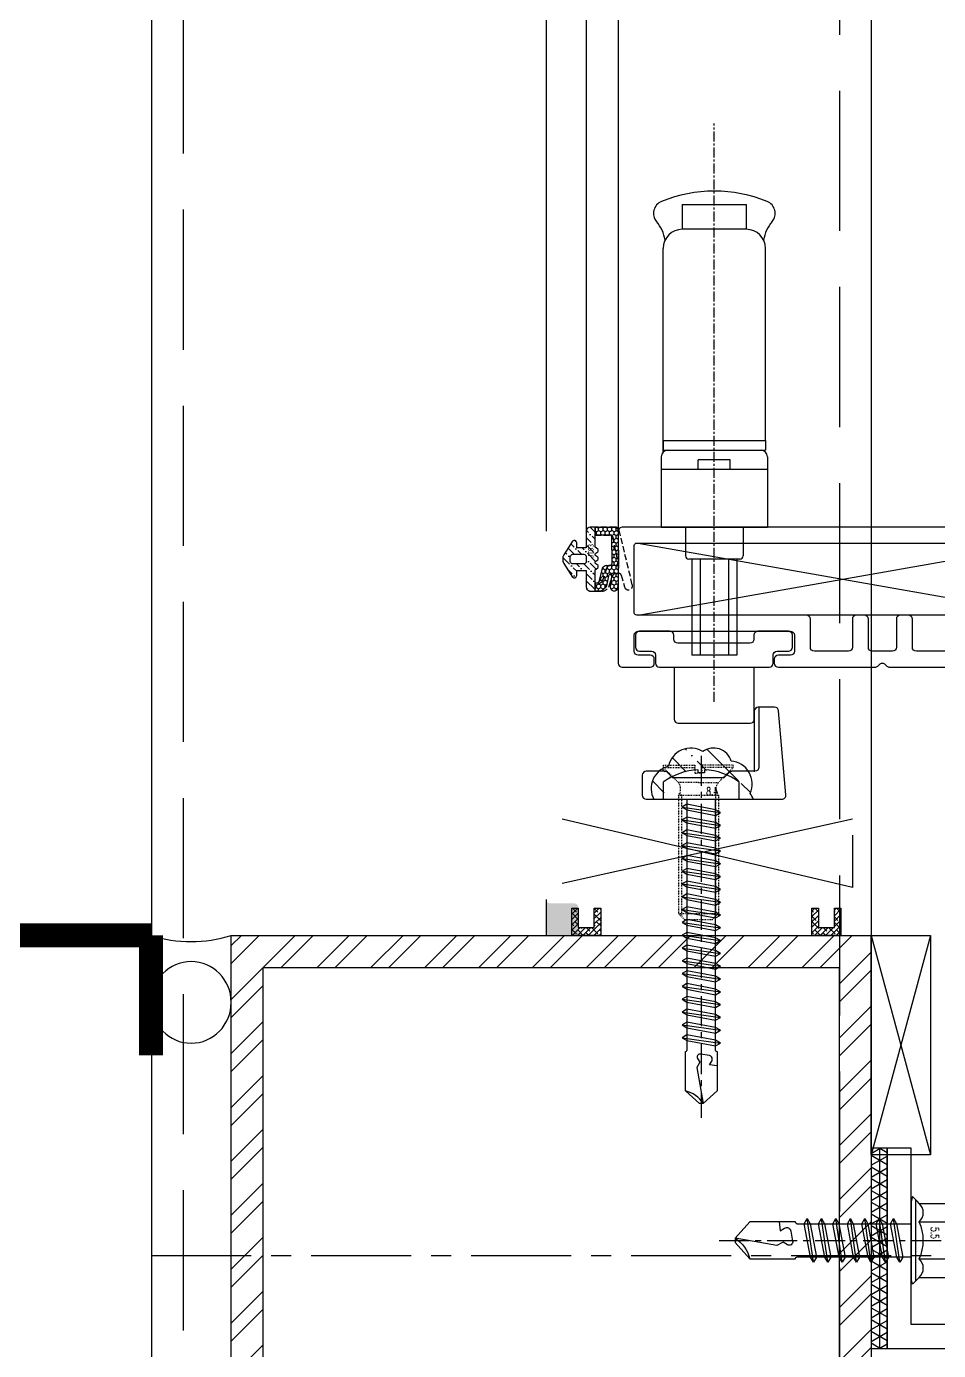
# Model space of a CAD drawing. Extents: x -160106 to 966792, y -663931 to 1550022.
# Drawn here: x -74808.7 to -74694.7, y -111372.5 to -111207.1 of the extents above; entities that cross this region are included whole.
import ezdxf
from ezdxf.enums import TextEntityAlignment as Align
from ezdxf.xclip import XClip

# ---------------------------------------------------------------- set-up
doc = ezdxf.new("R2010")
doc.units = 0
for name, pattern in [('CENTER', [2, 1.25, -0.25, 0.25, -0.25]), ('DASHED', [0.75, 0.5, -0.25]), ('HIDDEN2', [0.1875, 0.125, -0.0625]), ('ZN-CENTER', [2, 1.25, -0.25, 0.25, -0.25]), ('ZN-DASH', [0.35, 0.25, -0.1])]:
    doc.linetypes.add(name, pattern=pattern)
for name, color, linetype in [('!ZN1-填充-8', 8, 'Continuous'), ('!ZN1-标注-173', 173, 'Continuous'), ('!ZN3-不锈钢板幕墙-7', 7, 'Continuous'), ('!ZN4-辅助材料-1', 1, 'Continuous'), ('!ZN4-配件-11', 11, 'Continuous'), ('!ZN5-钢材投影-40', 40, 'Continuous'), ('!ZN5-铝材投影-112', 112, 'Continuous'), ('!ZN5-铝材断面-6', 6, 'Continuous'), ('!ZN6-虚线-8', 8, 'ZN-DASH'), ('!ZN6-轴线-1', 1, 'ZN-CENTER'), ('11紧固件', 11, 'Continuous'), ('2钢材断面', 2, 'Continuous'), ('4玻璃幕墙', 4, 'Continuous'), ('A_Hatch', 8, 'Continuous'), ('TEXT', 7, 'Continuous'), ('ZX', 240, 'CENTER')]:
    doc.layers.add(name, color=color, linetype=linetype)
doc.layers.add('0CABR-填充', color=8, linetype='Continuous', lineweight=5)
doc.styles.add('DHTEXT-1', font='ROMANS.shx', dxfattribs={"width": 0.7, "bigfont": 'CHINESE.shx'})
doc.styles.add('黑体', font='simhei.ttf', dxfattribs={"height": 12})

# ---------------------------------------------------------------- blocks, each defined once
blk = doc.blocks.new('20250822090122')
at = {"layer": 'A_Hatch'}
h = blk.add_hatch(dxfattribs=at)
h.set_pattern_fill('ANSI32', color=256)
h.set_pattern_definition([(45, (-80, -40), (-3.367596045400933, 3.367596045400933), []), (45, (-77.75493500000448, -40), (-3.367596045400933, 3.367596045400933), [])])
h.paths.add_polyline_path([(0, 40), (-80, 40), (-80, -40), (0, -40)])
h.paths.add_polyline_path([(-4, 36), (-4, -36), (-76, -36), (-76, 36)], flags=16)
at = {"layer": '2钢材断面'}
for points in [[(-80, 40), (0, 40), (0, -40), (-80, -40)], [(-76, 36), (-4, 36), (-4, -36), (-76, -36)]]:
    blk.add_lwpolyline(points, close=True, dxfattribs=at)
blk = doc.blocks.new('多点锁系统')
at = {"layer": '!ZN1-填充-8', "linetype": 'HIDDEN2', "ltscale": 0.5}
for p, q in [((-17.04387439240236, 6.333243903900438), (-18.89969763973204, 4.477420656570757)), ((-17.04387439240236, 6.333243903900438), (-16.74957059521694, 6.333243903900438)), ((-17.04387439240236, 6.333243903900438), (-17.04387439240236, 2.395961056565284)), ((-16.74957059521694, 6.333243903900438), (-16.74957059521694, 2.395961056565284)), ((-35.25000147517494, 4.47578229852661), (-36.0000014751713, 3.72578229852661)), ((-36.0000014751713, 3.72578229852661), (-36.00000147517858, 0.2257822985193343)), ((-20.49733716222545, 4.100060179065622), (-35.6250014751713, 4.10078229852661)), ((-20.49733716222545, 4.475060179065622), (-35.25000147517858, 4.47578229852661)), ((-35.2500014751713, 4.47578229852661), (-35.25000147517858, -0.5242177014806657)), ((-20.49733716222545, 4.475060179065622), (-20.49733716222545, -0.5249398209343781)), ((-20.1770141225461, 4.284998772251129), (-20.49733716222545, 4.100060179065622)), ((-18.89969763973204, 1.977547705530014), (-18.89969763973204, 4.477547705530014)), ((-18.89969763973204, 1.977547705530014), (-18.89969763973204, -0.5224522944699856)), ((-16.74957059521694, 2.395961056565284), (-17.74957059521694, 2.395961056565284)), ((-17.74957059521694, 2.395961056565284), (-17.74957059521694, 1.979624559338845)), ((-17.74957059521694, 1.559134354487469), (-17.74957059521694, 1.975470851721184)), ((-35.25000147517494, -0.5242177014806657), (-36.00000147517494, 0.2257822985193343)), ((-16.74957059521694, 1.559134354487469), (-17.74957059521694, 1.559134354487469)), ((-17.04387439240236, -2.373994785230025), (-17.04387439240236, 1.559134354487469)), ((-16.74957059521694, -2.373994785230025), (-16.74957059521694, 1.559134354487469)), ((-20.49733716222545, -0.1499398209343781), (-35.6250014751713, -0.1492177014733898)), ((-20.49733716222545, -0.5249398209343781), (-35.25000147517858, -0.5242177014806657)), ((-20.1770141225461, -0.3348784141198848), (-20.49733716222545, -0.1499398209343781)), ((-17.04387439240236, -2.373994785230025), (-18.89969763973204, -0.5223252455180045)), ((-17.04387439240236, -2.373994785230025), (-16.74957059521694, -2.373994785230025))]:
    blk.add_line(p, q, dxfattribs=at)
for centre, start, end in [((-19.69733716222618, 5.458391518244753), 230.8695435616665, 309.1304564383335), ((-19.69733716222618, -1.508271160113509), 50.86954356166652, 129.1304564383335)]:
    blk.add_arc(centre, 1.267651577765223, start, end, dxfattribs=at)
at = {"layer": '!ZN3-不锈钢板幕墙-7'}
for points in [[(-9.499570595216937, -5.601409366769076), (-16.99957059521694, -5.601409366769076, -0.414213562373095), (-17.49957059521694, -5.101409366769076), (-17.49957059521694, -5.020375440661155), (-17.49957059521694, -2.227482221853279, 0.1989123673793587), (-17.64601720462088, -1.873928831257217), (-18.32363168719894, -1.196314348679152), (-18.32363168719894, 5.155563467349566), (-17.64601720462451, 5.833177949927631, 0.1989123673789603), (-17.49957059521694, 6.186731340523693), (-17.49957059521694, 8.479624559338845, 0.4142135623733081), (-17.99957059521694, 8.979624559338845), (-20.5, 8.979624559331569, 0.4142135623727755), (-21, 8.479624559338845), (-21, -8.475012144663197)], [(-4.5, 4.979624559338845), (-10.99329570541158, 4.979624559338845, 0.414213562373095), (-11.49329570541158, 4.479624559338845), (-11.49329570541158, -4.520375440661155, 0.414213562373095), (-10.99329570541158, -5.020375440661155), (-4.5, -5.020375440661155)], [(-21, -8.475012144663197, 0.4398519851783814), (-20.45668679696973, -8.973132578372315), (-9.956257392186671, -8.060085853423516, 0.3890316647736694), (-9.499570595216937, -7.561965419743501), (-9.499570595216937, -5.520375440661155, 0.414213562373095), (-9.999570595216937, -5.020375440661155), (-17.49957059521694, -5.020375440661155), (-17.49957059521694, -5.101409366769076)]]:
    blk.add_lwpolyline(points, format="xyb", dxfattribs=at)
blk.add_lwpolyline([(-2.5, -7.870375440666976), (-2.5, -9.270375440661155, 0.4142135623730784), (-2, -9.770375440661155), (-0.5, -9.770375440661155, 0.414213562373095), (0, -9.270375440661155), (0, -5.470375440665521, 0.414213562373095), (-0.5, -4.970375440665521), (-1, -4.970375440665521, -0.4142135623731091), (-1.5, -4.470375440665521), (-1.5, 4.529624559334479, -0.414213562373095), (-1, 5.029624559334479), (-0.5, 5.029624559334479, 0.414213562373095), (0, 5.529624559334479), (0, 9.32962455933739, 0.414213562373095), (-0.5, 9.82962455933739), (-2, 9.82962455933739, 0.4142135623731616), (-2.5, 9.32962455933739), (-2.5, 7.82962455933739, -0.414213562373095), (-3, 7.32962455933739), (-4, 7.32962455933739, 0.414213562373095), (-4.5, 6.82962455933739), (-4.5, -6.870375440666976, 0.414213562373095), (-4, -7.370375440666976), (-3, -7.370375440666976, -0.414213562373095)], format="xyb", close=True, dxfattribs=at)
blk = doc.blocks.new('agfagag')
at = {"layer": '!ZN1-填充-8'}
h = blk.add_hatch(dxfattribs=at)
h.set_pattern_fill('ANSI35', color=256, scale=0.5, style=0)
h.set_pattern_definition([(45, (-6042.4205764873, -2512.878509421433), (-2.245064030267288, 2.245064030267288), []), (45, (-6040.175511487301, -2512.878509421433), (-2.245064030267288, 2.245064030267288), [3.96875, -0.79375, 0, -0.79375])])
edge = h.paths.add_edge_path()
edge.add_line((0, 4), (1.723473906848085, 4))
edge.add_arc((-3.400001475358295, -1.178705133497715e-09), 6.500000000115727, 16.450848086118526, 37.97987245723698, ccw=False)
edge.add_arc((-3.400001517769851, -4.933099262416363e-09), 6.500000041854314, 3.528123362120823, 16.450848011986977, ccw=False)
edge.add_line((3.08767915718272, 0.4000000000014552), (2.699998523861723, 0.4000000000014552))
edge.add_line((2.699998523861723, 0.4000000000014552), (2.699998523858085, -0.4000000000014552))
edge.add_line((2.699998523858085, -0.4000000000014552), (3.08767915718272, -0.4000000000014552))
edge.add_arc((-3.403163279956061, 0.001198152604047209), 6.50322962084346, 322.0289494475875, 356.4630547662293, ccw=False)
edge.add_arc((0.9776278297686076, -15.40747009191546), 11.43182663744642, 86.25919732119867, 93.74080267878314)
edge.add_line((0.2317817527000443, -4), (0, -4))
edge.add_line((0, -4), (0, -5.283469881062047))
edge.add_arc((-0.8847731528403529, -3.078339749954466), 2.376009769993717, 291.8623337183548, 308.9643464677101)
edge.add_arc((1.608241268062557, -2.769938477991673), 2.376009769980043, 245.1396822974292, 355.13968219788)
edge.add_arc((3.42926941123369, -1.139857119131193), 1.911176463624298, 286.6136751061881, 396.613675006749)
edge.add_arc((2.946428530638514, 1.256008782533172), 2.376009769999459, 328.0876679155417, 438.0876678147883)
edge.add_arc((1.13410278036099, 2.995464910782175), 2.376009769980591, 14.26300364545761, 118.5101230242918)
edge.add_line((0, 5.083342615689617), (0, 4))
at = {"layer": '!ZN4-辅助材料-1'}
blk.add_lwpolyline([(0, -5.283469881062047, 0.07476042426448741), (0.6093489269660495, -4.925776254342054, 0.52056705), (3.975707419427636, -2.971250298738596, 0.52056705), (4.96332326396805, 0, 0.5205670500000817), (3.436872093549027, 3.580850183301663, 0.4890680533235596), (0, 5.083342615689617, 0.4890680533235596)], format="xyb", dxfattribs=at)
blk = doc.blocks.new('执手关闭状态')
at = {"layer": '!ZN3-不锈钢板幕墙-7'}
for p, q in [((6.000000000004547, 46.81995218451038), (6.000000000004547, 43.69995218451345)), ((6.000000000004547, 46.81995218451038), (13.99999999999727, 46.81995218451038)), ((13.99999999999727, 46.81995218451038), (13.99999999999727, 43.69995218451345)), ((13.99999999999727, 43.69995218451345), (6.000000000004547, 43.69995218451345)), ((3.600000000005821, 15.87126645882131), (3.60000000000673, 41.29995218451563)), ((16.39999999999509, 17.29995218453746), (16.39999999999509, 41.29995218451563)), ((3.60000000000673, 17.29995218453678), (3.60000000000673, 16.09995218453787)), ((3.60000000000673, 17.29995218453678), (16.39999999999418, 17.29995218453746)), ((16.39999999999418, 17.29995218453746), (16.39999999999418, 16.09995218453855)), ((3.360000000006039, 15.29995218453928), (3.360000000006039, 6.499952184547283)), ((3.60000000000673, 16.09995218453787), (16.39999999999418, 16.09995218453855)), ((11.99999999999818, 14.89995218453964), (8.000000000001819, 14.89995218453964)), ((8.000000000002728, 13.69995218454073), (8.000000000002728, 14.89995218453964)), ((11.99999999999818, 13.69995218454073), (11.99999999999818, 14.89995218453964)), ((16.63999999999487, 15.29995218453928), (16.63999999999396, 6.499952184547283)), ((16.63999999999396, 13.69995218454073), (3.360000000006039, 13.69995218454073)), ((3.360000000006039, 6.499952184547283), (16.63999999999396, 6.499952184547283)), ((6.400000000004184, 6.499952184547283), (6.400000000003274, 2.899952184550557)), ((13.59999999999764, 6.499952184547283), (13.59999999999764, 2.899952184550557)), ((13.199999999998, 2.499952184550921), (6.80000000000291, 2.499952184550921)), ((7.200000000002547, 2.499952184550921), (7.200000000002547, -9.500047815438165)), ((8.248487317720901, 2.499952184550921), (8.248487317720901, -9.500047815438165)), ((11.75151268227819, 2.499952184550921), (11.75151268227819, -9.500047815438165)), ((12.79999999999745, 2.499952184550921), (12.79999999999745, -9.500047815438165)), ((12.79999999999745, -9.500047815438165), (7.200000000002547, -9.500047815438165))]:
    blk.add_line(p, q, dxfattribs=at)
for centre, radius, start, end in [((10.00000000000091, 30.87006078757099), 17.59999999998399, 67.97568716295183, 112.0243128370482), ((4.000000000006366, 45.70245776174943), 1.599999999998545, 112.0243128370482, 220.1607259160517), ((15.99999999999545, 45.70245776174875), 1.599999999998545, 319.8392740839483, 67.97568716295183), ((-0.891125029930663, 41.57488027108366), 4.799999999995634, 9.366738557288366, 40.16072591605175), ((20.89112502993248, 41.57488027108366), 4.799999999995634, 139.8392740839483, 170.6332614427116), ((6.000000000004547, 41.29995218451563), 2.399999999997817, 90, 180), ((13.99999999999727, 41.29995218451563), 2.399999999997817, 0, 90), ((4.160000000005311, 15.2999521845386), 0.7999999999992724, 90, 180), ((15.8399999999956, 15.29995218453928), 0.7999999999992724, 0, 90), ((6.80000000000291, 2.899952184550557), 0.3999999999996362, 180, 270), ((13.199999999998, 2.899952184550557), 0.3999999999996362, 270, 0)]:
    blk.add_arc(centre, radius, start, end, dxfattribs=at)
at = {"layer": '!ZN6-轴线-1'}
blk.add_line((10.00000000000091, -15.32718339748089), (10.00000000000091, 56.93948932322974), dxfattribs=at)
blk = doc.blocks.new('JT03')
at = {"layer": '!ZN1-填充-8', "ltscale": 15}
h = blk.add_hatch(dxfattribs=at)
h.set_pattern_fill('ANSI36', color=256, scale=0.4, style=0)
h.set_pattern_definition([(45, (34118.90511561088, 42239.53565028665), (0.3367596045400935, 1.234785216647009), [1.5875, -0.3175, 0, -0.3175])])
edge = h.paths.add_edge_path(flags=16)
edge.add_line((0.2999951756937662, -2.999954370156047), (-0.300004824239295, -2.999954370156047))
edge.add_arc((-0.3000048242422053, -2.699954370156047), 0.2999999999999998, 179.9999999994442, 270.0000000005558, ccw=False)
edge.add_line((-0.6000048242422054, -2.699954370153137), (-0.6000048242422054, -1.299954370129853))
edge.add_arc((-0.300004824239295, -1.299954370129853), 0.3000000000029104, 90, 180, ccw=False)
edge.add_line((-0.300004824239295, -0.9999543701269431), (0.2999951756937662, -0.9999543701269431))
edge.add_arc((0.2999951756937662, -1.299954370129853), 0.3000000000029104, 0, 90, ccw=False)
edge.add_line((0.5999951756966766, -1.299954370129853), (0.5999951756966766, -2.699954370153137))
edge.add_arc((0.2999951756937662, -2.699954370153137), 0.3000000000029104, -90, 0, ccw=False)
edge = h.paths.add_edge_path()
edge.add_line((1.399995175699587, -2.999264446921643), (1.399995175699587, -1.799954370151681))
edge.add_line((1.399995175699587, -1.799954370151681), (2.04434166498686, -1.799954370129853))
edge.add_arc((2.044341664987047, -1.499954370126448), 0.3000000000034055, 269.9999999999642, 408.5979371994025)
edge.add_line((2.242743326256459, -1.274928192076914), (0.5323052098465269, -0.1996644949467736))
edge.add_arc((8.712875198464916e-05, -1.046271791250547), 0.9999999999993707, 57.84455550804667, 122.1554454890828)
edge.add_line((-0.5321309670762275, -0.1996645042090677), (-2.242569000045478, -1.274928192076914))
edge.add_arc((-2.044167338776066, -1.499954370126448), 0.3000000000034055, 131.4020628005975, 270.0000000000358)
edge.add_line((-2.044167338775878, -1.799954370129853), (-1.400004824245116, -1.799954370151681))
edge.add_line((-1.400004824245116, -1.799954370151681), (-1.400004824245116, -2.999451563887305))
edge.add_line((-1.400004824245116, -2.999451563887305), (-3.500004824260941, -2.999451563861385))
edge.add_arc((-3.500004824271855, -3.499451563863204), 0.500000000001819, 89.99999999874936, 180)
edge.add_line((-4.000004824273674, -3.499451563863204), (-4.000004824275493, -4.099444401094388))
edge.add_line((-4.000004824275493, -4.099444401094388), (-1.325334727973313, -4.099436824434179))
edge.add_line((-1.325334727973313, -4.099436824434179), (-1.085334727982627, -4.419436824441163))
edge.add_arc((-0.9253347279818627, -4.29943682442422), 0.2000000000107775, 216.8698976495959, 323.1301023530095)
edge.add_line((-0.7653347279756417, -4.419436824433888), (-0.5853347279826266, -4.179436824428649))
edge.add_arc((-0.4253347279791342, -4.29943682443718), 0.2000000000079126, 36.86989764719891, 143.1301023528011, ccw=False)
edge.add_line((-0.2653347279756417, -4.179436824428649), (-0.08533472798262665, -4.419436824441163))
edge.add_arc((0.07466527201813733, -4.29943682442422), 0.2000000000107775, 216.8698976495959, 323.1301023530095)
edge.add_line((0.2346652720243583, -4.419436824433888), (0.4146652720319253, -4.179436824435925))
edge.add_arc((0.5746652720299608, -4.299436824428994), 0.1999999999942702, 36.86989764719891, 143.1301023554066, ccw=False)
edge.add_line((0.7346652720225393, -4.179436824428649), (0.9146652720319253, -4.419436824426612))
edge.add_arc((1.07466527203087, -4.299436824431496), 0.1999999999962256, 216.869897644906, 323.1301023524884)
edge.add_line((1.234665272024358, -4.419436824433888), (1.474665272029597, -4.099436824434179))
edge.add_line((1.474665272029597, -4.099436824434179), (4.000017958420358, -4.099436366741884))
edge.add_line((4.000017958420358, -4.099436366741884), (4.000038966527427, -3.500201293729333))
edge.add_arc((3.500038966833257, -3.50018376462674), 0.5000000000014394, 359.9979913128051, 449.9635298762817)
edge.add_line((3.500357228680514, -3.000183865915915), (1.399995175699587, -2.999264446921643))
at = {"layer": '!ZN1-填充-8', "ltscale": 20}
h = blk.add_hatch(dxfattribs=at)
h.set_pattern_fill('HONEY', color=256, scale=0.2, style=0)
h.set_pattern_definition([(0, (0, 0), (0.4762500000000001, 0.274963), [0.3175, -0.635]), (120, (0, 0), (-0.4762499431007806, 0.2749630985523391), [0.3174999999999999, -0.6349999999999999]), (59.99999999999999, (0, 0), (5.689921946938626e-08, 0.5499260985523389), [-0.635, 0.3175])])
edge = h.paths.add_edge_path()
edge.add_arc((-0.5963505353627268, 44.97626796424624), 51.98203045442362, 266.615067057962, 270.6573202624171, ccw=False)
edge.add_arc((-3.54432294529569, -6.485604109923442), 0.4462571278293612, 83.50559456254439, 254.2346151704494, ccw=False)
edge.add_line((-3.493848498522766, -6.042210656699922), (-2.174927118764799, -6.178575695668769))
edge.add_arc((-2.130285758898594, -5.977485442805289), 0.2059857781678201, 257.4835097219211, 437.4835097219211)
edge.add_line((-2.08564439903239, -5.776395189941809), (-3.31734290534132, -5.502962263761219))
edge.add_arc((-3.000004824272181, -4.554649792946507), 0.9999999999996739, 180.0000000000398, 251.4979805381106, ccw=False)
edge.add_line((-4.000004824271855, -4.554649792947203), (-4.000004824273674, -4.099444401093933))
edge.add_line((-4.000004824273674, -4.099444401093933), (-3.000004824275493, -4.0994405116694))
edge.add_line((-3.000004824275493, -4.0994405116694), (-3.000004824274129, -4.192701531246712))
edge.add_arc((-2.500004824274428, -4.192701531244685), 0.4999999999997002, 180.0000000002323, 251.7991104477941)
edge.add_line((-2.656179657961729, -4.667685132353654), (-1.132274853538092, -5.042175939679964))
edge.add_arc((-1.288449687225301, -5.517159540788867), 0.4999999999996079, -3.5925040720030665e-11, 71.79911044780181, ccw=False)
edge.add_line((-0.7884496872256932, -5.51715954078918), (-0.7884496872256932, -5.920797158658843))
edge.add_arc((-0.4879443157585776, -5.920885388721941), 0.3005053844195361, 179.9831776381508, 270.3594660694304)
edge.add_line((-0.4860589974741742, -6.221384859004502), (2.781375974409002, -6.201937363889556))
edge.add_arc((2.699924770739973, -5.913206171565373), 0.3000000000001297, 285.7537839569326, 359.9972102712353)
edge.add_line((2.999924770384496, -5.913220778551022), (3.000017959605884, -4.099387676790684))
edge.add_line((3.000017959605884, -4.099387676790684), (4.000017958420358, -4.099436366741884))
edge.add_line((4.000017958420358, -4.099436366741884), (3.999895286850915, -6.51878143435988))
edge.add_arc((3.605436260523599, -6.563283013601247), 0.3969613507711676, -85.63524248337609, 6.436706839375574, ccw=False)
edge.add_arc((0.5239799397639211, 101.7419749174712), 108.745596035836, 269.7234774292143, 271.639696238487, ccw=False)
at = {"layer": '!ZN4-辅助材料-1'}
blk.add_lwpolyline([(1.399995175699587, -2.999264446921643), (1.399995175699587, -1.799954370151681), (2.04434166498686, -1.799954370129853, 0.6911292322205898), (2.242743326256459, -1.274928192076914), (0.5323052098465269, -0.1996644949467736, 0.2882140078519263), (-0.5321309670762275, -0.1996645042090677), (-2.242569000045478, -1.274928192076914, 0.6911292322205898), (-2.044167338775878, -1.799954370129853), (-1.400004824245116, -1.799954370151681), (-1.400004824245116, -2.999451563887305), (-3.500004824260941, -2.999451563861385, 0.4142135623794883), (-4.000004824273674, -3.499451563863204), (-4.000004824275493, -4.099444401094388), (-1.325334727973313, -4.099436824434179), (-1.085334727982627, -4.419436824441163, 0.4999999999732836), (-0.7653347279756417, -4.419436824433888), (-0.5853347279826266, -4.179436824428649, -0.4999999999852208), (-0.2653347279756417, -4.179436824428649), (-0.08533472798262665, -4.419436824441163, 0.4999999999732836), (0.2346652720243583, -4.419436824433888), (0.4146652720319253, -4.179436824435925, -0.4999999999994316), (0.7346652720225393, -4.179436824428649), (0.9146652720319253, -4.419436824426612, 0.499999999996021), (1.234665272024358, -4.419436824433888), (1.474665272029597, -4.099436824434179), (4.000017958420358, -4.099436366741884), (4.000038966527427, -3.500201293729333, 0.4140374081675587), (3.500357228680514, -3.000183865915915)], format="xyb", close=True, dxfattribs=at)
at = {"layer": '!ZN4-辅助材料-1', "color": 1}
blk.add_lwpolyline([(0.2999951756937662, -2.999954370156047), (-0.300004824239295, -2.999954370156047, -0.4142135623787779), (-0.6000048242422054, -2.699954370153137), (-0.6000048242422054, -1.299954370129853, -0.414213562373095), (-0.300004824239295, -0.9999543701269431), (0.2999951756937662, -0.9999543701269431, -0.414213562373095), (0.5999951756966766, -1.299954370129853), (0.5999951756966766, -2.699954370153137, -0.414213562373095)], format="xyb", close=True, dxfattribs=at)
at = {"layer": '!ZN4-辅助材料-1'}
blk.add_lwpolyline([(-4.824270035896916e-06, -7.002341693549397, -0.01763948608011617), (-3.665570504726929, -6.915074077989289, -0.9222001808408384), (-3.493848498522766, -6.042210656699922), (-2.174927118764799, -6.178575695668769, 0.9999999999999999), (-2.08564439903239, -5.776395189941809), (-3.31734290534132, -5.502962263761219, -0.3224996872189054), (-4.000004824271855, -4.554649792947203), (-4.000004824273674, -4.099444401093933), (-3.000004824275493, -4.0994405116694), (-3.000004824274129, -4.192701531246712, 0.3239508864512514), (-2.656179657961729, -4.667685132353654), (-1.132274853538092, -5.042175939679964, -0.3239508864525815), (-0.7884496872256932, -5.51715954078918), (-0.7884496872256932, -5.920797158658843, 0.4161384412140452), (-0.4860589974741742, -6.221384859004502), (2.781375974409002, -6.201937363889556, 0.3357767992092071), (2.999924770384496, -5.913220778551022), (3.000017959605884, -4.099387676790684), (4.000017958420358, -4.099436366741884), (3.999895286850915, -6.51878143435988, -0.4248453687652656), (3.635647293558577, -6.959093078517526, -0.00836127669270023), (-0.0008492064064284932, -7.002354643000899)], format="xyb", dxfattribs=at)
at = {"layer": '!ZN6-虚线-8', "color": 8, "linetype": 'ZN-DASH', "ltscale": 3}
blk.add_lwpolyline([(-4.000004824273674, -4.099444401093933), (-4.000004824271855, -4.928079976642039, 0.3224996872189054), (-3.31734290534132, -5.87639244745651), (-2.132274853538092, -6.266043385860485, -0.3239508864522677), (-1.788449687225693, -6.7410269869697), (-1.788449687225693, -7.082006550920141, -0.3357903441525757), (-2.006998483556799, -7.370737743244263), (-3.477576157872591, -7.785588389264831, 0.9999999999999999), (-3.206072145642338, -8.748025697011599), (3.635647293558577, -7.100073925711513, 0.3357767992093377), (3.999895286850915, -6.618879616813956), (4.000017958420358, -4.099436366741884), (3.000017959605884, -4.099387676790684), (2.999924770384496, -6.013318961005098, -0.335776799209296), (2.781375974409002, -6.302035546343177), (-0.4069984835564355, -6.919376998942425, -0.497240947095468), (-0.7884496872256932, -6.630645806618304), (-0.7884496872256932, -6.01715954078918, 0.3239508864523259), (-1.132274853538092, -5.542175939679964), (-2.656179657961729, -5.041115316048945, -0.3239508864514145), (-3.000004824274129, -4.566131714941548), (-3.000004824275493, -4.0994405116694)], format="xyb", close=True, dxfattribs=at)
at = {"layer": 'Defpoints', "ltscale": 15, "style": '黑体', "width": 0.8}
blk.add_text('JT03', height=0.7000000000000001, dxfattribs=at).set_placement((0.9937921799121787, -3.903452419290261), align=Align.CENTER)
blk = doc.blocks.new('20250828095149', base_point=(-112732.7450166754, -32047.51196832285))
at = {"layer": '!ZN1-填充-8', "ltscale": 15}
for p, q in [((-112761.8450433724, -31998.51196684768), (-112710.8450406641, -32007.51196684768)), ((-112761.8450433724, -32007.51196684768), (-112710.8450406641, -31998.51196684768)), ((-112715.8450406649, -32007.51196684768), (-112740.8450433724, -32007.51196684768))]:
    blk.add_line(p, q, dxfattribs=at)
at = {"layer": '!ZN5-铝材断面-6'}
for points in [[(-112730.4308352485, -32014.01196684769), (-112716.8450685421, -32014.01196684769, -0.4142135623769576), (-112716.3450685421, -32014.5119668477), (-112716.3450685424, -32038.01199272434, 0.4142135623814862), (-112715.8450685424, -32038.51199272434), (-112714.8450406647, -32038.51199272434, 0.4142135623519174), (-112714.3450406647, -32038.01199272436), (-112714.3450406646, -32023.51194120114, -0.4142135623814862), (-112713.8450406646, -32023.01194120114), (-112710.8450406647, -32023.01194120114, -0.4142135623814862), (-112710.3450406647, -32023.51194120114), (-112710.3450406647, -32061.01196705156, 0.4142135623814862), (-112709.8450406647, -32061.51196705156), (-112708.8450406647, -32061.51196705156, 0.4142135623814862), (-112708.3450406647, -32061.01196705156), (-112708.3450406647, -31998.51196684768, -0.414213562370964), (-112707.3450406647, -31997.51196684768), (-112705.845041355, -31997.51196684768, 0.4142135623814862), (-112705.345041355, -31997.01196684768, 0.4142135623814862), (-112705.845041355, -31996.51196684768), (-112763.8450433724, -31996.51196684768, 0.4142135623814862), (-112764.3450433724, -31997.01196684768), (-112764.3450433724, -32013.51196684768, 0.4142135623814862), (-112763.8450433724, -32014.01196684768), (-112760.3450433724, -32014.01196684768, 0.4142135623814862), (-112759.8450433724, -32013.51196684768), (-112759.8450433724, -32013.01196684768, 0.4142135623814862), (-112760.3450433724, -32012.51196684768), (-112761.8450433724, -32012.51196684768, -0.4142135623814862), (-112762.3450433724, -32012.01196684768), (-112762.3450433724, -32010.01196684768, -0.4142135623814862), (-112761.8450433724, -32009.51196684768), (-112742.8450433724, -32009.51196684768, -0.4142135623814862), (-112742.3450433724, -32010.01196684768), (-112742.3450433724, -32012.01196684768, -0.4142135623814862), (-112742.8450433724, -32012.51196684768), (-112744.3450433724, -32012.51196684768, 0.4142135623814862), (-112744.8450433724, -32013.01196684768), (-112744.8450433724, -32013.51196684768, 0.4142135623814862), (-112744.3450433724, -32014.01196684768), (-112732.2592623714, -32014.01196684769, 0.1989123673731792), (-112731.9057089808, -32013.86552023829), (-112731.6986022005, -32013.65841345803, -0.4142135623791227), (-112730.9914954193, -32013.65841345803), (-112730.7843886391, -32013.86552023829, 0.1989123673731791)], [(-112735.5950406649, -32012.01196684768), (-112739.8450433724, -32012.01196684768, -0.4142135623733614), (-112740.3450433724, -32011.51196684768), (-112740.3450433724, -32008.01196684768, 0.4142135623733614), (-112740.8450433724, -32007.51196684768), (-112762.0450433724, -32007.51196684768, -0.4142135623735391), (-112762.3450433724, -32007.21196684768), (-112762.3450433724, -31998.81196684769, -0.4142135623735391), (-112762.0450433724, -31998.51196684768), (-112710.6450406641, -31998.51196684768, -0.4142135623735391), (-112710.3450406641, -31998.81196684768), (-112710.3450406641, -32007.21196684767, -0.414213562373539), (-112710.6450406641, -32007.51196684768), (-112715.8450406649, -32007.51196684768, 0.4142135623733614), (-112716.3450406649, -32008.01196684768), (-112716.3450406649, -32011.51196684769, -0.4142135623733614), (-112716.8450406649, -32012.01196684769), (-112727.0950406649, -32012.01196684769, -0.4142135623733614), (-112727.5950406649, -32011.51196684769), (-112727.5950406649, -32008.01196684768, 0.4142135623733614), (-112728.0950406649, -32007.51196684768), (-112729.0950406649, -32007.51196684768, 0.4142135623733614), (-112729.5950406649, -32008.01196684768), (-112729.5950406649, -32011.51196684769, -0.4142135623733614), (-112730.0950406649, -32012.01196684769), (-112732.5950406649, -32012.01196684768, -0.4142135623733614), (-112733.0950406649, -32011.51196684768), (-112733.0950406649, -32008.01196684768, 0.4142135623733614), (-112733.5950406649, -32007.51196684768), (-112734.5950406649, -32007.51196684768, 0.4142135623733614), (-112735.0950406649, -32008.01196684768), (-112735.0950406649, -32011.51196684768, -0.4142135623733614)], [(-112710.3450406641, -32010.01196684769), (-112710.3450406641, -32020.51194120098, -0.4142135623729509), (-112710.8450406641, -32021.01194120098), (-112713.8450406649, -32021.01194120098, -0.414213562373671), (-112714.3450406649, -32020.51194120098), (-112714.3450406649, -32010.01196684769, -0.414213562373095), (-112713.8450406649, -32009.51196684769), (-112710.8450406641, -32009.51196684769, -0.4142135623726824)]]:
    blk.add_lwpolyline(points, format="xyb", close=True, dxfattribs=at)
blk = doc.blocks.new('20250828094859', base_point=(-112732.7450166754, -32047.51196832285))
at = {"layer": '!ZN1-填充-8'}
h = blk.add_hatch(dxfattribs=at)
h.set_pattern_fill('ANSI37', color=8, angle=90.00000000000001)
h.set_pattern_definition([(135, (0, 0), (-1.122532015133644, -1.122532015133644), []), (225, (0, 0), (1.122532015133644, -1.122532015133644), [])])
h.paths.add_polyline_path([(-112703.1607797071, -32075.37105796087, 0.4693412598177767), (-112703.7907325481, -32074.92960437454, 0.4772616551268979), (-112704.7577913438, -32075.71196705185), (-112704.7577913438, -32080.97196705174, 0.4770910882801007), (-112703.7911673557, -32081.75442244772, 0.4719103256772501), (-112703.1612024632, -32081.30833068817, -0.9297347899613067), (-112701.9643802245, -32081.30833068817, 0.3930506007189793), (-112701.4657042917, -32081.77196705181), (-112697.279878396, -32081.77196705181, 0.3930506007153051), (-112696.7812024632, -32081.30833068816, -0.9297347899464696), (-112695.5843802245, -32081.30833068816, 0.4719103256673575), (-112694.9544153319, -32081.75442244773, 0.4770910882785173), (-112693.9877913438, -32080.97196705175), (-112693.9877913438, -32075.7119670518, 0.4772616551345985), (-112694.9548501395, -32074.92960437454, 0.469341259815262), (-112695.5848029805, -32075.3710579609, -0.9598614526605848), (-112696.7827913438, -32075.32196705183), (-112696.7827913438, -32074.01196705181, -0.4142135623805389), (-112696.2827913438, -32073.5119670518), (-112702.4627913438, -32073.51196705182, -0.4142135623737843), (-112701.9627913438, -32074.01196705181), (-112701.9627913438, -32075.3219670518, -0.9598614526833716)])
at = {"layer": '!ZN1-填充-8', "ltscale": 15}
for p, q in [((-112735.0949772261, -32033.01196832288), (-112771.3450042032, -32041.01196832288)), ((-112735.0949772261, -32041.51196832288), (-112771.3450042032, -32033.01196832323)), ((-112735.0949772261, -32035.0119724377), (-112735.0949772261, -32041.51196832288))]:
    blk.add_line(p, q, dxfattribs=at)
at = {"layer": '!ZN1-填充-8', "color": 8, "ltscale": 50}
for p, q in [((-112691.2005421576, -32075.51196832494), (-112692.4005421576, -32082.0119670515)), ((-112691.2005421576, -32082.0119670515), (-112692.4005421576, -32075.51196832494))]:
    blk.add_line(p, q, dxfattribs=at)
at = {"layer": '!ZN1-填充-8', "linetype": 'DASHED', "ltscale": 4}
for p, q in [((-112701.9635151577, -32082.4244670518), (-112696.78206753, -32082.4244670518)), ((-112701.9635151577, -32083.01196705181), (-112696.78206753, -32083.01196705181))]:
    blk.add_line(p, q, dxfattribs=at)
for points in [[(-112701.9635151577, -32081.3187039933), (-112701.9635151577, -32083.51196705181)], [(-112696.78206753, -32081.31870399328), (-112696.78206753, -32083.51196705181)]]:
    blk.add_lwpolyline(points, dxfattribs=at)
at = {"layer": '!ZN4-辅助材料-1', "ltscale": 15}
for p, q in [((-112696.2827913438, -32073.5119670518), (-112702.4627913438, -32073.51196705182)), ((-112691.2005421576, -32081.0119670515), (-112691.2005421576, -32076.51196832494))]:
    blk.add_line(p, q, dxfattribs=at)
blk = doc.blocks.new('20200306093546', base_point=(29869.44451845904, 42689.60230079947))
at = {"layer": '!ZN1-填充-8'}
h = blk.add_hatch(dxfattribs=at)
h.set_pattern_fill('ANSI36', color=256, angle=-270, style=0)
h.set_pattern_definition([(135, (29867.4444736498, 42689.10230079959), (-3.086963041617522, 0.8418990113502317), [3.96875, -0.79375, 0, -0.79375])])
edge = h.paths.add_edge_path()
edge.add_line((29867.4444736498, 42689.10230079959), (29867.44447369179, 42693.60231268449))
edge.add_arc((29867.9444736498, 42689.10230079959), 0.5, 90, 179.9999995806171, ccw=False)
edge.add_line((29867.9444736498, 42689.60230079959), (29870.9444736498, 42689.60230079959))
edge.add_arc((29870.9444736498, 42690.10230079959), 0.5, 270, 360)
edge.add_line((29871.4444736498, 42690.10230079959), (29871.4444736498, 42693.10230079959))
edge.add_arc((29871.94448594884, 42693.10228850055), 0.500012299189907, 89.99859066865429, 179.9985906686543, ccw=False)
edge.add_arc((29868.26590862396, -498209.810069502), 540903.4123828103, 89.99961034399236, 90.00008701138444)
at = {"layer": '!ZN4-辅助材料-1', "ltscale": 15}
blk.add_arc((29868.26595343297, -498209.8100695022), 540903.4123828103, 89.99961034399234, 90.00008701138442, dxfattribs=at)
blk = doc.blocks.new('20240205163139', base_point=(78649.02720124387, -7588.312810675225))
at = {"layer": '0CABR-填充'}
h = blk.add_hatch(dxfattribs=at)
h.set_pattern_fill('ANSI38', color=256, scale=0.3, angle=360)
h.set_pattern_definition([(45, (0, 0), (-0.3367596045400931, 0.3367596045400933), []), (134.9999999999999, (0, 0), (-1.01027881362028, 0.3367596045400935), [1.190625, -0.714375])])
h.paths.add_polyline_path([(78647.22720124378, -7590.004738293975), (78648.02720124376, -7590.004738293975), (78648.02720124359, -7587.620883056504), (78650.02720124368, -7587.620883056504), (78650.02720124369, -7590.004738293974), (78650.82720124384, -7590.004738293975), (78650.82720124384, -7586.620883056358), (78647.22720124378, -7586.620883056387)])
at = {"layer": '!ZN4-辅助材料-1'}
blk.add_lwpolyline([(78650.82720124372, -7590.00473829409), (78650.02720124368, -7590.004738293857), (78650.02720124368, -7587.620883056387), (78648.02720124382, -7587.62088305662), (78648.02720124359, -7590.004738293857), (78647.22720124378, -7590.004738293857), (78647.22720124378, -7586.62088305662), (78650.82720124396, -7586.620883056387), (78650.82720124372, -7590.00473829409)], dxfattribs=at)
blk = doc.blocks.new('A$C127fa938')
at = {"layer": '!ZN5-铝材投影-112'}
for p, q in [((-35.00030803932168, 497.4999895594046), (-35, 50.49999999997817)), ((-30.00030803952541, 497.4999895594046), (-30, 50.49999999997817)), ((-26.00032617156103, 497.4999895594046), (-26.00001813239942, 50.5000014751713))]:
    blk.add_line(p, q, dxfattribs=at)
at = {"layer": '11紧固件', "ltscale": 50}
blk.add_lwpolyline([(12.99997932084079, 0), (12.99997932084079, -27.42593420640333), (5.600008564520977, -27.42593420640333), (5.600008564520977, 0), (12.99997932084079, 0), (5.600008564520977, -27.42593420640333), (5.600008564520977, 0), (12.99997932084079, -27.42593420640333)], dxfattribs=at)
at = {"layer": '!ZN1-填充-8'}
blk.add_blockref('执手关闭状态', (-23.99999414320337, 44.50004845091462), dxfattribs=at)
at = {"layer": '!ZN1-标注-173', "ltscale": 15, "rotation": 90}
blk.add_blockref('20200306093546', (-31.00000000005821, 1.99999999996362), dxfattribs=at)
at = {"layer": '!ZN5-铝材断面-6', "ltscale": 50}
for name in ['20250828095149', '20250828094859']:
    blk.add_blockref(name, (5.600008564520977, 0), dxfattribs=at)
at = {"layer": '!ZN5-铝材断面-6', "ltscale": 50, "rotation": 180}
for p in [(-30.00000000013097, 1.691927618372574), (-1.309672370553017e-10, 1.691927618372574)]:
    blk.add_blockref('20240205163139', p, dxfattribs=at)
at = {"rotation": 90}
for name, p in [('JT03', (-32.99995437046164, 47.00008359469211)), ('多点锁系统', (-14.0203695838718, 38.00000063542393))]:
    blk.add_blockref(name, p, dxfattribs=at)
at = {"xscale": 1.2, "yscale": 1.2, "zscale": 1.2, "rotation": 90}
blk.add_blockref('agfagag', (-15.45081492629834, 17.00000063543848), dxfattribs=at)
blk = doc.blocks.new('*U1990')
at = {"linetype": 'ByBlock', "ltscale": 10}
for p, q in [((0, 1.789999867445902), (31.37876803610058, 1.790001182417058)), ((0.980701996714231, 2.400000000000388), (1.655298003285623, -2.399999999999794)), ((2.58070199671423, 2.400000071149289), (3.255298003285621, -2.399999928850893)), ((4.180701996714228, 2.40000014229819), (4.85529800328562, -2.399999857701992)), ((5.780701996714227, 2.400000213447091), (6.455298003285619, -2.399999786553091)), ((7.380701996714225, 2.400000284595991), (8.055298003285618, -2.399999715404191)), ((8.980701996714224, 2.400000355744892), (9.655298003285615, -2.39999964425529)), ((10.58070199671422, 2.400000426893793), (11.25529800328562, -2.399999573106389)), ((12.18070199671422, 2.400000498042694), (12.85529800328561, -2.399999501957488)), ((13.78070199671422, 2.400000569191595), (14.45529800328561, -2.399999430808587)), ((15.38070199671422, 2.400000640340496), (16.05529800328561, -2.399999359659686)), ((16.98070199671422, 2.400000711489397), (17.65529800328561, -2.399999288510785)), ((18.58070199671421, 2.400000782638298), (19.25529800328561, -2.399999217361884)), ((20.18070199671422, 2.400000853787199), (20.85529800328561, -2.399999146212983)), ((21.78070199671421, 2.4000009249361), (22.4552980032856, -2.399999075064082)), ((23.38070199671421, 2.400000996085), (24.0552980032856, -2.399999003915182)), ((24.98070199671421, 2.400001067233901), (25.6552980032856, -2.399998932766281)), ((26.58070199671421, 2.400001138382802), (27.2552980032856, -2.39999886161738)), ((28.18070199671421, 2.400001209531703), (28.8552980032856, -2.399998790468479)), ((29.7807019967142, 2.400001280680604), (30.45529800328559, -2.399998719319578)), ((31.37911330780593, -1.789998812574835), (0, -1.790000231097596))]:
    blk.add_line(p, q, dxfattribs=at)
at = {"color": 0, "linetype": 'CENTER', "ltscale": 3}
blk.add_line((-5.424020796972441, 2.968965134506063e-13), (39.8, 2.966515921798418e-13), dxfattribs=at)
at = {"linetype": 'ByBlock', "ltscale": 10}
blk.add_lwpolyline([(-3.299999999999955, 0.4000000000003876), (-3.689993742175107, 0.3999999999999488, -0.1474780726293994), (-2.137196594791703, 4.750000000000297), (0, 4.750000000000293), (0, -4.749999999999703), (-2.137196594791703, -4.749999999999703, -0.1474780726293994), (-3.689993742175107, -0.3999999999993538), (-3.299999999999955, -0.3999999999995669)], format="xyb", close=True, dxfattribs=at)
for points in [[(1.303114339079855, -1.789999999999667), (0.6285183325084631, 1.79000000000026), (0.980701996714231, 2.40000000000016), (1.332885660919771, 1.79000000000026), (2.00748166749139, -1.789999999999667), (1.655298003285623, -2.399999999999794)], [(2.903114339079854, -1.789999928850766), (2.228518332508462, 1.790000071149161), (2.58070199671423, 2.400000071149061), (2.93288566091977, 1.790000071149161), (3.607481667491389, -1.789999928850766), (3.255298003285621, -2.399999928850893)], [(4.503114339079852, -1.789999857701865), (3.82851833250846, 1.790000142298062), (4.180701996714228, 2.400000142297962), (4.532885660919769, 1.790000142298062), (5.207481667491388, -1.789999857701865), (4.85529800328562, -2.399999857701992)], [(6.103114339079851, -1.789999786552964), (5.428518332508459, 1.790000213446963), (5.780701996714227, 2.400000213446863), (6.132885660919768, 1.790000213446963), (6.807481667491387, -1.789999786552964), (6.455298003285619, -2.399999786553091)], [(7.703114339079849, -1.789999715404063), (7.028518332508457, 1.790000284595864), (7.380701996714225, 2.400000284595764), (7.732885660919766, 1.790000284595864), (8.407481667491385, -1.789999715404063), (8.055298003285618, -2.399999715404191)], [(9.303114339079848, -1.789999644255162), (8.628518332508456, 1.790000355744765), (8.980701996714224, 2.400000355744665), (9.332885660919764, 1.790000355744765), (10.00748166749138, -1.789999644255162), (9.655298003285615, -2.39999964425529)], [(10.90311433907985, -1.789999573106261), (10.22851833250846, 1.790000426893666), (10.58070199671422, 2.400000426893566), (10.93288566091976, 1.790000426893666), (11.60748166749138, -1.789999573106261), (11.25529800328562, -2.399999573106389)], [(12.50311433907985, -1.789999501957361), (11.82851833250845, 1.790000498042567), (12.18070199671422, 2.400000498042466), (12.53288566091976, 1.790000498042567), (13.20748166749138, -1.789999501957361), (12.85529800328561, -2.399999501957488)], [(14.10311433907984, -1.78999943080846), (13.42851833250845, 1.790000569191468), (13.78070199671422, 2.400000569191367), (14.13288566091976, 1.790000569191468), (14.80748166749138, -1.78999943080846), (14.45529800328561, -2.399999430808587)], [(15.70311433907984, -1.789999359659559), (15.02851833250845, 1.790000640340368), (15.38070199671422, 2.400000640340268), (15.73288566091976, 1.790000640340368), (16.40748166749137, -1.789999359659559), (16.05529800328561, -2.399999359659686)], [(17.30311433907984, -1.789999288510658), (16.62851833250845, 1.790000711489269), (16.98070199671422, 2.400000711489169), (17.33288566091976, 1.790000711489269), (18.00748166749138, -1.789999288510658), (17.65529800328561, -2.399999288510785)], [(18.90311433907984, -1.789999217361757), (18.22851833250845, 1.79000078263817), (18.58070199671421, 2.40000078263807), (18.93288566091976, 1.79000078263817), (19.60748166749137, -1.789999217361757), (19.25529800328561, -2.399999217361884)], [(20.50311433907984, -1.789999146212856), (19.82851833250845, 1.790000853787071), (20.18070199671422, 2.400000853786971), (20.53288566091976, 1.790000853787071), (21.20748166749138, -1.789999146212856), (20.85529800328561, -2.399999146212983)], [(22.10311433907983, -1.789999075063955), (21.42851833250844, 1.790000924935972), (21.78070199671421, 2.400000924935872), (22.13288566091975, 1.790000924935972), (22.80748166749137, -1.789999075063955), (22.4552980032856, -2.399999075064082)], [(23.70311433907984, -1.789999003915054), (23.02851833250844, 1.790000996084873), (23.38070199671421, 2.400000996084773), (23.73288566091975, 1.790000996084873), (24.40748166749137, -1.789999003915054), (24.0552980032856, -2.399999003915182)], [(25.30311433907983, -1.789998932766153), (24.62851833250844, 1.790001067233774), (24.98070199671421, 2.400001067233674), (25.33288566091975, 1.790001067233774), (26.00748166749137, -1.789998932766153), (25.6552980032856, -2.399998932766281)], [(26.90311433907983, -1.789998861617252), (26.22851833250844, 1.790001138382675), (26.58070199671421, 2.400001138382575), (26.93288566091975, 1.790001138382675), (27.60748166749137, -1.789998861617252), (27.2552980032856, -2.39999886161738)], [(28.50311433907983, -1.789998790468352), (27.82851833250844, 1.790001209531576), (28.18070199671421, 2.400001209531475), (28.53288566091975, 1.790001209531576), (29.20748166749136, -1.789998790468352), (28.8552980032856, -2.399998790468479)], [(30.10311433907983, -1.789998719319451), (29.42851833250844, 1.790001280680477), (29.7807019967142, 2.400001280680376), (30.13288566091974, 1.790001280680477), (30.80748166749136, -1.789998719319451), (30.45529800328559, -2.399998719319578)]]:
    blk.add_lwpolyline(points, close=True, dxfattribs=at)
for points in [[(31.37876803610061, -1.789998373019467, -0.414213562373095), (31.51437409670666, -1.925604433625574), (31.51437409670666, -1.993407463929112), (36.43498771318855, -1.993407463929112), (38, -0.2249860862085828), (38, 0.2249893401696905), (36.43498771318764, 1.993410717890958), (31.51437409670666, 1.993410717891413), (31.51437409670666, 1.925607687586625, -0.3961024401722377), (31.37876803610058, 1.790001182417058)], [(33.28923658521796, -1.993407463929112), (33.15465446581345, -1.026745245996176), (32.70006783590713, -1.308347583106263, -0.5304615897786895), (32.01996537693003, -1.003958735079118), (31.82794170274155, 0.08506163728137572, -0.6513157956771675), (32.39763620375697, 0.4671063739168968), (32.84998178346825, 0.1810643161583467), (33.50829240067856, 0.5673457527031811), (38, -0.2249860862085828, -0.2012259957209903), (36.43498771318764, 1.993410717890958)]]:
    blk.add_lwpolyline(points, format="xyb", dxfattribs=at)
at = {"layer": 'Defpoints', "color": 0, "ltscale": 10, "style": 'DHTEXT-1', "width": 0.7}
blk.add_text('4.8', height=1, rotation=90, dxfattribs=at).set_placement((-0.4943080637851551, -1.360906739295844), align=Align.CENTER)
blk = doc.blocks.new('室内胶缝示意')
at = {"ltscale": 0.1}
blk.add_arc((-4.999999999869033, 15.57612454575161), 16.35896255462005, 252.2031562995401, 287.7968437004599, dxfattribs=at)
at = {"ltscale": 0.1, "extrusion": (0, 0, -1)}
blk.add_ellipse((-4.990384680597344, -8.375798344054544), major_axis=(-3.911665190393874e-10, 5.092968818538793), ratio=0.981745653301395, dxfattribs=at)
blk = doc.blocks.new('*U1991')
at = {"ltscale": 10}
for p, q in [((-0.5504878062047283, -5.115541284646254), (-0.5504878062065472, 5.115530008962667)), ((-0.1698801084603474, 5.480866579516958), (1.167940990853822e-05, 4.83959058622783)), ((-5.449999999999818, -3.464101413275086), (-5.449999999999818, 3.464101817001181)), ((-1.015572715537019, 4.618802355381165), (-4.949999999997999, 4.618802355381165)), ((0, -4.839613541317005), (0, 4.8396139450431)), ((-1.015583010001137, 2.309401278621424), (-4.949999999997999, 2.309401278624835)), ((0, 2.084999581674395), (14.28830168384373, 2.085001969002848)), ((1.419619596213958, 2.729999885991237), (2.200602679755074, -2.730000114008757)), ((3.219619596213958, 2.729999881768008), (4.000602679755074, -2.730000118231986)), ((5.019619596213958, 2.729999877544779), (5.800602679755074, -2.730000122455214)), ((6.819619596213958, 2.729999873321551), (7.600602679755074, -2.730000126678443)), ((8.619619596213958, 2.729999869098322), (9.400602679755075, -2.730000130901672)), ((10.41961959621396, 2.729999864875094), (11.20060267975507, -2.7300001351249)), ((12.21961959621396, 2.729999860651865), (13.00060267975507, -2.730000139348129)), ((-1.015583010002956, -2.30940087489533), (-4.94999999999618, -2.30940087489874)), ((14.28834179297628, -2.085001744372565), (0, -2.084999717997933)), ((-1.015583010001137, -4.618801951655071), (-4.949999999999818, -4.618801951654161)), ((-0.1698801084603474, -5.480877855198726), (1.167940990853822e-05, -4.839601861909371))]:
    blk.add_line(p, q, dxfattribs=at)
at = {"color": 0, "linetype": 'ZN-CENTER', "ltscale": 3}
blk.add_line((23.99999999999994, 2.188255855140087e-07), (-7.276562432845615, -1.533137051807418e-07), dxfattribs=at)
at = {"ltscale": 10}
for points in [[(1.828211756127738, -2.085000114008789), (1.047228672586622, 2.084999885991241), (1.419619596213901, 2.729999885991095), (1.792010519841123, 2.084999885991241), (2.57299360338241, -2.085000114008761), (2.200602679755074, -2.730000114008771)], [(3.628211756127738, -2.085000118232018), (2.847228672586622, 2.084999881768012), (3.219619596213901, 2.729999881767866), (3.592010519841123, 2.084999881768012), (4.37299360338241, -2.085000118231989), (4.000602679755074, -2.730000118232)], [(5.428211756127738, -2.085000122455247), (4.647228672586622, 2.084999877544783), (5.019619596213901, 2.729999877544637), (5.392010519841123, 2.084999877544783), (6.17299360338241, -2.085000122455218), (5.800602679755074, -2.730000122455229)], [(7.228211756127738, -2.085000126678475), (6.447228672586622, 2.084999873321555), (6.819619596213901, 2.729999873321409), (7.192010519841123, 2.084999873321555), (7.97299360338241, -2.085000126678447), (7.600602679755074, -2.730000126678457)], [(9.028211756127739, -2.085000130901704), (8.247228672586623, 2.084999869098326), (8.619619596213902, 2.72999986909818), (8.992010519841124, 2.084999869098326), (9.77299360338241, -2.085000130901676), (9.400602679755075, -2.730000130901686)], [(10.82821175612774, -2.085000135124933), (10.04722867258662, 2.084999864875098), (10.4196195962139, 2.729999864874951), (10.79201051984112, 2.084999864875098), (11.57299360338241, -2.085000135124904), (11.20060267975507, -2.730000135124914)], [(12.62821175612774, -2.085000139348161), (11.84722867258662, 2.084999860651869), (12.2196195962139, 2.729999860651723), (12.59201051984112, 2.084999860651869), (13.37299360338241, -2.085000139348133), (13.00060267975507, -2.730000139348143)]]:
    blk.add_lwpolyline(points, close=True, dxfattribs=at)
for points in [[(14.28755614132959, -2.084999790480305, -0.414213562373095), (14.44551068678416, -2.242954335934877), (14.44551068678416, -2.321931608662732), (20.17706341883141, -2.321931608662732), (21.99999672497771, -0.2620664843346907), (21.99999672497771, 0.2620669033741529), (20.1770634188305, 2.321932027703048), (14.44551068678416, 2.321932027703616), (14.44551068678416, 2.242954754974284, -0.414213562373095), (14.28755614132959, 2.085000209519654)], [(16.51287844574838, -2.321931608662732), (16.35611659158181, -1.195959136936376), (15.82661205339483, -1.523970797760166, -0.5304615897786895), (15.03442566961419, -1.169417307181045), (14.81075563571315, 0.0990784896746442, -0.6513157956771675), (15.47433833661651, 0.5440859063701903), (16.0012324895205, 0.2109028390927443), (16.76803563861736, 0.6608451827776259), (21.99999672497771, -0.2620664843346907, -0.2012259957209903), (20.1770634188305, 2.321932027703048)]]:
    blk.add_lwpolyline(points, format="xyb", dxfattribs=at)
for centre, radius, start, end in [((7.477939400387186, -2.867559875829768), 11.3218976996017, 132.4921501626091, 138.6063620026382), ((-3.866666666665878, 3.464101817001181), 1.583333333333237, 133.1735511071865, 226.8264488928781), ((0.06775032333098352, 3.464101817001181), 1.583333333333237, 133.1735511071865, 226.8264488928781), ((0.1333333333341216, 2.018612281773358e-07), 5.583333333333248, 155.5673023206315, 204.4326976793683), ((4.067750323330984, 2.018612281773358e-07), 5.583333333333248, 155.5673023206315, 204.4326976793683), ((-3.866666666665878, -3.464101413275086), 1.583333333333237, 133.1735511071865, 226.8264488927399), ((0.06775032333098352, -3.464101413275086), 1.583333333333237, 133.1735511071865, 226.8264488927399), ((7.477939400387186, 2.867548600148227), 11.3218976996017, 221.3935592101043, 227.5078498373909)]:
    blk.add_arc(centre, radius, start, end, dxfattribs=at)
at = {"layer": 'Defpoints', "color": 0, "ltscale": 10, "style": 'DHTEXT-1', "width": 0.7}
blk.add_text('5.5', height=1, rotation=90, dxfattribs=at).set_placement((-2.461643067588102, -0.9299515093815011), align=Align.CENTER)
blk = doc.blocks.new('20250829153746')
at = {"layer": '!ZN1-填充-8'}
h = blk.add_hatch(dxfattribs=at)
h.set_pattern_fill('NET3', color=256, scale=0.4, angle=90.00000000000001, style=0)
h.set_pattern_definition([(90, (40414.62592241113, -17656.69706133002), (-1.27, -1.453181936431905e-17), []), (150, (40414.62592241113, -17656.69706133002), (-0.6350000000000002, -1.099852262806237), []), (210, (40414.62592241113, -17656.69706133002), (0.6349999999999998, -1.099852262806237), [])])
h.paths.add_polyline_path([(417.5367523341265, 1323.400000085996), (415.5367523341265, 1323.400000085996), (415.5367523341265, 1298.400000089663), (417.5367523341265, 1298.400000089663)])
at = {"layer": '!ZN4-辅助材料-1', "ltscale": 5}
blk.add_lwpolyline([(417.5367523350869, 1323.400000086011), (415.5367523350869, 1323.400000086011), (415.5367523341265, 1298.400000089663), (417.5367523341265, 1298.400000089663)], close=True, dxfattribs=at)
at = {"layer": '!ZN5-钢材投影-40', "ltscale": 0.3}
for p, q in [((325.5982852761372, 1847.499989525764), (325.5982853206369, 1080.159415280737)), ((415.5367523342575, 1847.499989525764), (415.5367523787281, 1080.159415280708))]:
    blk.add_line(p, q, dxfattribs=at)
at = {"layer": '!ZN5-铝材投影-112'}
blk.add_lwpolyline([(417.5367523341265, 1323.400000086011), (417.5367523341265, 1298.400000086738), (445.5367523341265, 1298.400000086738), (445.5367523341265, 1301.400000086738), (420.5367523341265, 1301.400000088193), (420.5367523341265, 1323.400000087466)], close=True, dxfattribs=at)
at = {"layer": '!ZN6-虚线-8', "color": 8, "linetype": 'ZN-DASH', "ltscale": 70}
for p, q in [((329.5982853197929, 1080.159415280737), (329.5982852753223, 1847.499989525764)), ((411.6000002477522, 1847.499989525764), (411.6000002922374, 1080.159415280708))]:
    blk.add_line(p, q, dxfattribs=at)
at = {"color": 4, "linetype": 'ZN-DASH', "ltscale": 30, "const_width": 3}
for points in [[(325.5367523343884, 1349.999999966356), (-3.958120942115784e-09, 1349.999999966356), (3.958120942115784e-09, 100.0000000320724)], [(325.5367523343884, 1349.999999966356), (325.5367523343884, 1335.017688550288)]]:
    blk.add_lwpolyline(points, dxfattribs=at)
at = {"layer": 'ZX', "ltscale": 10}
blk.add_line((325.5367523341265, 1309.999999966356), (459.9367523341207, 1309.999999966356), dxfattribs=at)
at = {"layer": '!ZN4-配件-11', "color": 1, "ltscale": 20, "xscale": -1.000000000000005, "rotation": 90}
blk.add_blockref('*U1990', (394.3100099845906, 1367.00000060178), dxfattribs=at)
at = {"layer": '!ZN4-配件-11', "color": 1, "rotation": 180}
blk.add_blockref('*U1991', (420.5367523341265, 1311.900006298674), dxfattribs=at)
at = {"layer": '!ZN5-铝材断面-6', "ltscale": 100}
blk.add_blockref('20250822090122', (415.5367523341265, 1309.999999966356), dxfattribs=at)
blk.add_blockref('室内胶缝示意', (335.5367523341265, 1349.999999966356))
at = {"layer": '4玻璃幕墙', "ltscale": 50}
blk.add_blockref('A$C127fa938', (409.9367437696201, 1349.999999966356), dxfattribs=at)

msp = doc.modelspace()

# ---------------------------------------------------------------- block references
at = {"layer": 'TEXT', "ltscale": 60}
ref = msp.add_blockref('20250829153746', (-75118.61753181992, -112670.6263360168), dxfattribs=at)
XClip(ref).set_block_clipping_path([(-406.4479753918422, -306.2800659719942), (897.6613796696038, 1847.499989525808)])

doc.saveas('drawing.dxf')
